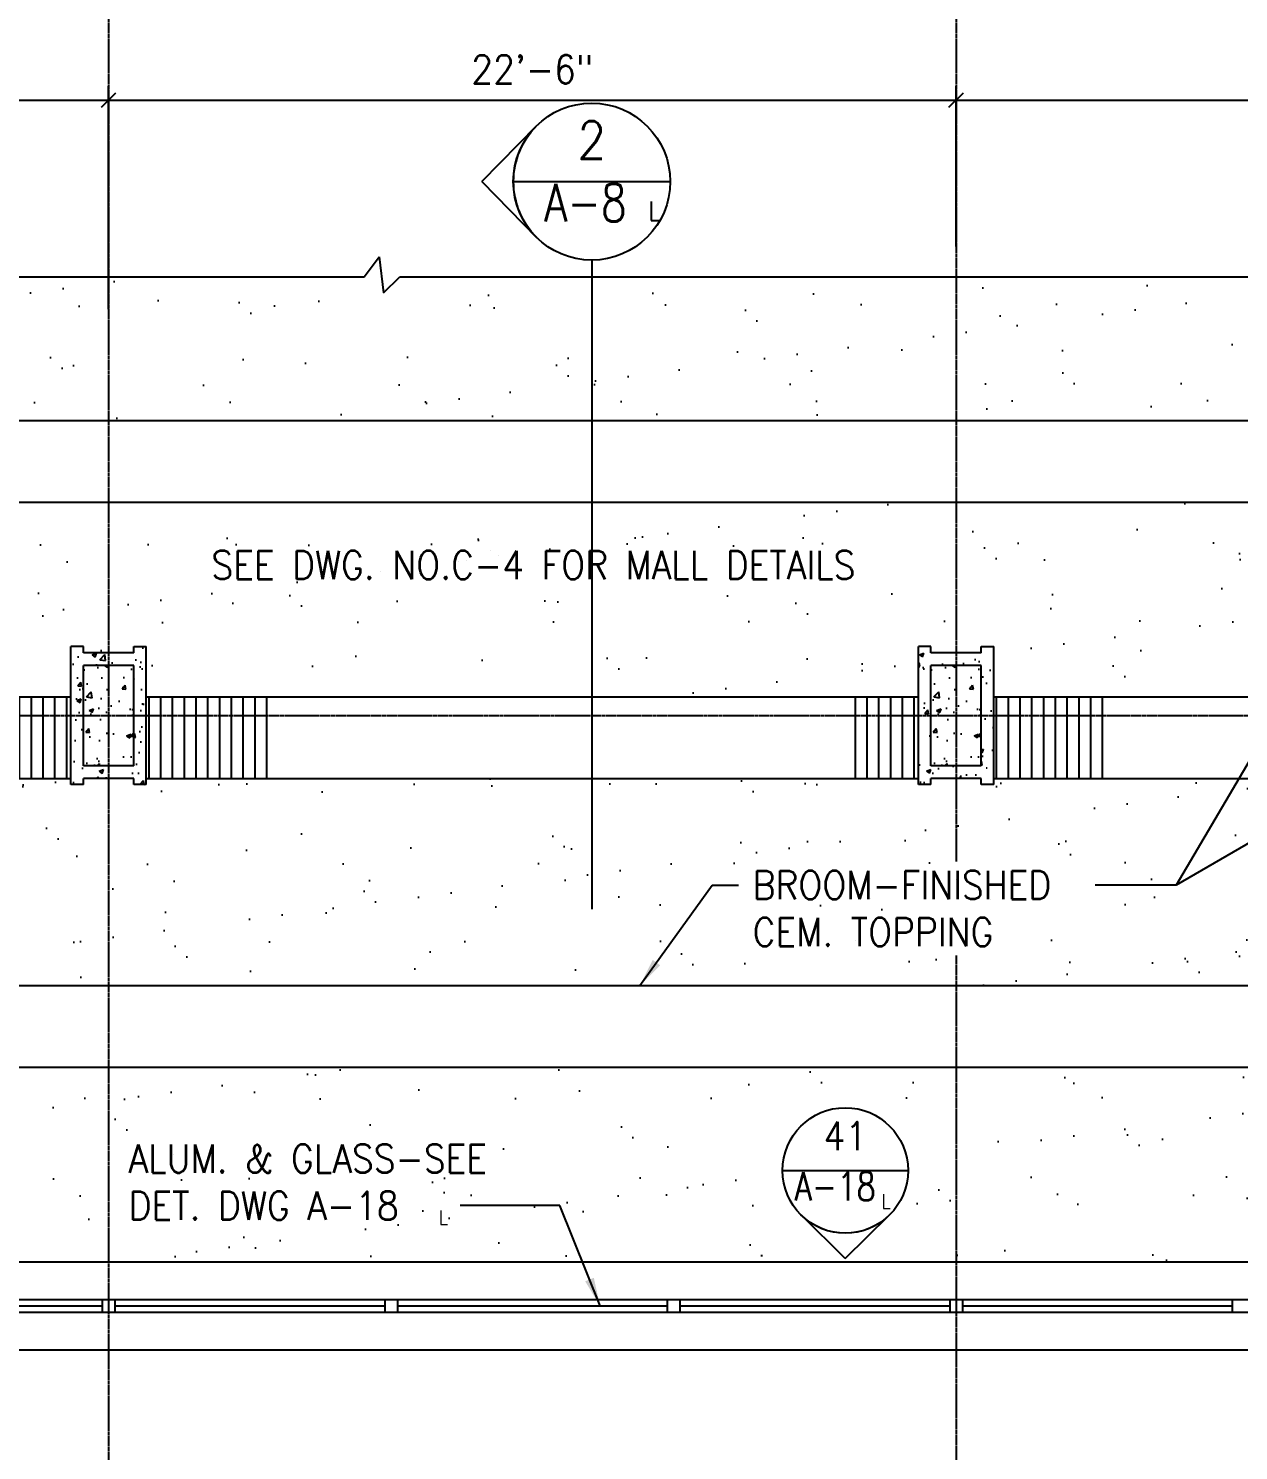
# Model space of a CAD drawing. Header units: inches. Extents: x 388 to 4053, y 352 to 2882.
# Drawn here: x 1991.6 to 2377.1, y 2171.1 to 2624.2 of the extents above; entities that cross this region are included whole.
import ezdxf
from ezdxf.enums import TextEntityAlignment as Align

# ---------------------------------------------------------------- set-up
doc = ezdxf.new("R2010")
doc.units = ezdxf.units.IN
doc.header["$LTSCALE"] = 0.5
doc.header["$MEASUREMENT"] = 0
doc.linetypes.add('CENTER', pattern=[3.25, 2.5, -0.25, 0.25, -0.25])
for name, color, linetype in [('A-ANNO-DIMS', 7, 'Continuous'), ('A-ANNO-TEXT', 7, 'Continuous'), ('A-COLS', 2, 'Continuous'), ('A-COLS-PATT', 8, 'Continuous'), ('A-ELEV-IDEN', 7, 'Continuous'), ('A-FLOR-LEVL', 2, 'Continuous'), ('A-FLOR-PATT', 8, 'Continuous'), ('A-GLAZ', 3, 'Continuous'), ('A-GRID', 8, 'CENTER'), ('A-SECT-IDEN', 7, 'Continuous'), ('A-SECT-SYMB', 7, 'Continuous'), ('A-WALL', 2, 'Continuous'), ('A-WALL-PATT', 8, 'Continuous')]:
    doc.layers.add(name, color=color, linetype=linetype)
doc.styles.add('ROMANS', font='romans.shx', dxfattribs={"width": 0.9})
doc.dimstyles.new('DIM96', dxfattribs={"dimscale": 96, "dimtxt": 0.09375, "dimasz": 0.046875, "dimexe": 0.046875, "dimexo": 0.046875, "dimgap": 0.046875, "dimtad": 1, "dimdec": 4, "dimzin": 3, "dimdsep": 46, "dimlunit": 4, "dimtxsty": 'ROMANS', "dimblk": 'OBLIQUE', "dimcen": 0.046875, "dimaunit": 1, "dimazin": 0, "dimtfac": 0.7, "dimtdec": 4, "dimtofl": 0, "dimtmove": 2, "dimatfit": 3, "dimldrblk": 'OBLIQUE', "dimfxl": 0, "dimfrac": 1, "dimtolj": 1, "dimtzin": 0, "dimarcsym": 0})
doc.dimstyles.new('LD96', dxfattribs={"dimscale": 96, "dimtxt": 0.09375, "dimasz": 0.09375, "dimexe": 0.046875, "dimexo": 0.046875, "dimgap": 0.046875, "dimtad": 0, "dimdec": 4, "dimzin": 3, "dimdsep": 46, "dimlunit": 4, "dimtxsty": 'ROMANS', "dimcen": 0.046875, "dimaunit": 1, "dimadec": 0, "dimazin": 0, "dimtfac": 0.7, "dimtdec": 4, "dimtofl": 0, "dimtmove": 2, "dimatfit": 3, "dimfxl": 0, "dimfrac": 1, "dimtolj": 1, "dimtzin": 0, "dimarcsym": 0})
pattern_1 = [(90, (8.7496, 0.503), (-3.75, 2e-16), [])]
pattern_2 = [(37.5, (10.54, -1.04), (-1.25987, 38.53648), [0, -30.4, 0, -34, 0, -32.5]), (7.5, (10.54, -1.04), (35.3955, 56.4429), [0, -16.4, 0, -27.4, 0, -10.5]), (327.5, (-14.06, -1.04), (62.28284, 0.11318), [0, -10, 0, -36, 0, -47]), (317.5, (-14.06, -1.04), (60.1225, 17.5535), [0, -5, 0, -23.6, 0, -27])]
pattern_3 = [(50, (11.203, -0.822), (14.345204, -1.255043), [1.5, -16.5]), (355, (11.203, -0.822), (-2.775027, 15.04384), [1.2, -13.2]), (100.4514, (12.398, -0.927), (11.57019, 13.78879), [1.274804, -14.02284]), (46.1842, (11.203, 3.178), (21.34482, -3.31038), [2.25, -24.75]), (96.6356, (12.981, 2.902), (18.69325, 19.48236), [1.9122, -21.03426]), (351.1842, (11.203, 3.178), (18.69324, 19.48237), [1.8, -19.8]), (21, (13.203, 2.178), (11.93814, -8.052378), [1.5, -16.5]), (326, (13.203, 2.178), (4.866307, 14.503), [1.2, -13.2]), (71.4514, (14.197, 1.507), (16.80445, 6.45061), [1.274804, -14.02284]), (37.5, (11.2027, -0.8225), (0.243197, 6.657877), [0, -13.04, 0, -13.4, 0, -13.25]), (7.5, (11.203, -0.8225), (5.26139, 7.888234), [0, -7.64, 0, -12.74, 0, -5.05]), (327.5, (6.7427, -0.8225), (10.676449, -0.4510974), [0, -5, 0, -15.6, 0, -20.7]), (317.5, (4.743, -0.822), (11.663723, 2.0021), [0, -6.5, 0, -10.36, 0, -14.7])]

# ---------------------------------------------------------------- blocks, each defined once
blk = doc.blocks.new('_Oblique')
at = {"color": 0, "lineweight": -2}
blk.add_line((-0.5, -0.5), (0.5, 0.5), dxfattribs=at)
blk = doc.blocks.new('*D2')
at = {"layer": 'A-ANNO-DIMS', "color": 0, "lineweight": -2}
for p, q in [((659.08, 2615.5), (659.08, 2657.96)), ((3645.08, 2530.14), (3645.08, 2657.96)), ((659.08, 2653.46), (3645.08, 2653.46))]:
    blk.add_line(p, q, dxfattribs=at)
at = {"layer": 'Defpoints', "color": 0}
for p in [(3645.08, 2653.46), (659.08, 2611), (3645.08, 2525.64)]:
    blk.add_point(p, dxfattribs=at)
at = {"layer": 'A-ANNO-DIMS', "color": 0, "lineweight": -2, "xscale": 4.5, "yscale": 4.5, "zscale": 4.5, "rotation": 180}
blk.add_blockref('_Oblique', (659.08, 2653.46), dxfattribs=at)
at = {"layer": 'A-ANNO-DIMS', "color": 0, "lineweight": -2, "xscale": 4.5, "yscale": 4.5, "zscale": 4.5}
blk.add_blockref('_Oblique', (3645.08, 2653.46), dxfattribs=at)
at = {"layer": 'A-ANNO-DIMS', "color": 0, "insert": (2152.08, 2663.31), "char_height": 9, "attachment_point": 5, "style": 'ROMANS'}
blk.add_mtext('\\A1;248\'-10"', dxfattribs=at)
blk = doc.blocks.new('*D7')
at = {"layer": 'A-ANNO-DIMS', "color": 0, "lineweight": -2}
for p, q in [((1747.08, 2543.74), (1747.08, 2605.8)), ((2017.08, 2534.7), (2017.08, 2605.8)), ((1747.08, 2601.3), (2017.08, 2601.3))]:
    blk.add_line(p, q, dxfattribs=at)
at = {"layer": 'Defpoints', "color": 0}
for p in [(2017.08, 2601.3), (1747.08, 2539.24), (2017.08, 2530.2)]:
    blk.add_point(p, dxfattribs=at)
at = {"layer": 'A-ANNO-DIMS', "color": 0, "lineweight": -2, "xscale": 4.5, "yscale": 4.5, "zscale": 4.5, "rotation": 180}
blk.add_blockref('_Oblique', (1747.08, 2601.3), dxfattribs=at)
at = {"layer": 'A-ANNO-DIMS', "color": 0, "lineweight": -2, "xscale": 4.5, "yscale": 4.5, "zscale": 4.5}
blk.add_blockref('_Oblique', (2017.08, 2601.3), dxfattribs=at)
at = {"layer": 'A-ANNO-DIMS', "color": 0, "insert": (1882.08, 2611.16), "char_height": 9, "attachment_point": 5, "style": 'ROMANS'}
blk.add_mtext('\\A1;22\'-6"', dxfattribs=at)
blk = doc.blocks.new('*D8')
at = {"layer": 'A-ANNO-DIMS', "color": 0, "lineweight": -2}
for p, q in [((2017.08, 2534.7), (2017.08, 2605.8)), ((2287.08, 2554.72), (2287.08, 2605.8)), ((2017.08, 2601.3), (2287.08, 2601.3))]:
    blk.add_line(p, q, dxfattribs=at)
at = {"layer": 'Defpoints', "color": 0}
for p in [(2287.08, 2601.3), (2287.08, 2550.22), (2017.08, 2530.2)]:
    blk.add_point(p, dxfattribs=at)
at = {"layer": 'A-ANNO-DIMS', "color": 0, "lineweight": -2, "xscale": 4.5, "yscale": 4.5, "zscale": 4.5, "rotation": 180}
blk.add_blockref('_Oblique', (2017.08, 2601.3), dxfattribs=at)
at = {"layer": 'A-ANNO-DIMS', "color": 0, "lineweight": -2, "xscale": 4.5, "yscale": 4.5, "zscale": 4.5}
blk.add_blockref('_Oblique', (2287.08, 2601.3), dxfattribs=at)
at = {"layer": 'A-ANNO-DIMS', "color": 0, "insert": (2152.08, 2611.16), "char_height": 9, "attachment_point": 5, "style": 'ROMANS'}
blk.add_mtext('\\A1;22\'-6"', dxfattribs=at)
blk = doc.blocks.new('*D9')
at = {"layer": 'A-ANNO-DIMS', "color": 0, "lineweight": -2}
for p, q in [((2287.08, 2554.72), (2287.08, 2605.8)), ((2557.08, 2549.72), (2557.08, 2605.8)), ((2287.08, 2601.3), (2557.08, 2601.3))]:
    blk.add_line(p, q, dxfattribs=at)
at = {"layer": 'Defpoints', "color": 0}
for p in [(2557.08, 2601.3), (2287.08, 2550.22), (2557.08, 2545.22)]:
    blk.add_point(p, dxfattribs=at)
at = {"layer": 'A-ANNO-DIMS', "color": 0, "lineweight": -2, "xscale": 4.5, "yscale": 4.5, "zscale": 4.5, "rotation": 180}
blk.add_blockref('_Oblique', (2287.08, 2601.3), dxfattribs=at)
at = {"layer": 'A-ANNO-DIMS', "color": 0, "lineweight": -2, "xscale": 4.5, "yscale": 4.5, "zscale": 4.5}
blk.add_blockref('_Oblique', (2557.08, 2601.3), dxfattribs=at)
at = {"layer": 'A-ANNO-DIMS', "color": 0, "insert": (2422.08, 2611.16), "char_height": 9, "attachment_point": 5, "style": 'ROMANS'}
blk.add_mtext('\\A1;22\'-6"', dxfattribs=at)
blk = doc.blocks.new('ELEVIDEN')
for q in [(-14, 14.29), (14, 14.29)]:
    blk.add_line((0, 28), q)
blk.add_arc((0, 0), 20, 45.5847, 134.4153)
blk = doc.blocks.new('IDEN4')
blk.add_line((-0.2083, 0), (0.2083, 0))
blk.add_circle((0, 0), 0.2083)
at = {"style": 'ROMANS'}
for tag, height, width, p in [('#', 0.0938, 0.9, (0, 0.1148)), ('##', 0.0938, 0.8, (-0.0336, -0.0524)), ('@', 0.0469, 0.9, (0.135, -0.1024))]:
    blk.add_attdef(tag, text='', height=height, dxfattribs=dict(at, width=width)).set_placement(p, align=Align.MIDDLE_CENTER)
blk = doc.blocks.new('SECT10')
for q in [(-17.5, 17.86), (-17.5, -17.86)]:
    blk.add_line((-34.99, 0), q)
blk.add_arc((0, 0), 25, 134.4153, 225.5847)
blk = doc.blocks.new('IDEN10')
blk.add_line((-0.2604, 0), (0.2604, 0))
blk.add_circle((0, 0), 0.2604)
at = {"style": 'ROMANS'}
for tag, height, width, p in [('#', 0.125, 0.9, (0, 0.1377)), ('##', 0.125, 0.8, (-0.0211, -0.0694)), ('@', 0.0625, 0.9, (0.2077, -0.0975))]:
    blk.add_attdef(tag, text='', height=height, dxfattribs=dict(at, width=width)).set_placement(p, align=Align.MIDDLE_CENTER)
blk = doc.blocks.new('2')
for p, q in [((8, 16), (-8, 16)), ((-8, -16), (-8, 16)), ((8, -16), (8, 16)), ((8, -16), (-8, -16))]:
    blk.add_line(p, q)

msp = doc.modelspace()

# ---------------------------------------------------------------- hatches: boundary and pattern name
at = {"layer": 'A-COLS-PATT'}
h = msp.add_hatch(dxfattribs=at)
h.set_pattern_fill('AR-CONC', color=256, scale=2, style=0)
h.set_pattern_definition([(50, (1050.299, 26.945), (14.345204, -1.255043), [1.5, -16.5]), (355, (1050.299, 26.945), (-2.77503, 15.04384), [1.2, -13.2]), (100.4514, (1051.495, 26.841), (11.57019, 13.78879), [1.2748, -14.02284]), (46.1842, (1050.3, 30.945), (21.34482, -3.31038), [2.25, -24.75]), (96.6356, (1052.078, 30.67), (18.69325, 19.48236), [1.9122, -21.03426]), (351.1842, (1050.3, 30.945), (18.69324, 19.48237), [1.8, -19.8]), (21, (1052.299, 29.945), (11.93814, -8.05238), [1.5, -16.5]), (326, (1052.299, 29.945), (4.86631, 14.503), [1.2, -13.2]), (71.4514, (1053.294, 29.274), (16.80445, 6.45061), [1.2748, -14.02284]), (37.5, (1050.299, 26.9454), (0.243197, 6.657877), [0, -13.04, 0, -13.4, 0, -13.25]), (7.5, (1050.299, 26.9454), (5.26139, 7.888234), [0, -7.64, 0, -12.74, 0, -5.05]), (327.5, (1045.839, 26.9454), (10.676449, -0.451097), [0, -5, 0, -15.6, 0, -20.7]), (317.5, (1043.839, 26.945), (11.663723, 2.0021), [0, -6.5, 0, -10.36, 0, -14.7])])
h.paths.add_polyline_path([(2025.08318, 2421.27553), (2009.08318, 2421.27553), (2009.08318, 2389.27553), (2025.08318, 2389.27553)])
h = msp.add_hatch(dxfattribs=at)
h.set_pattern_fill('AR-CONC', color=256, scale=2, style=0)
h.set_pattern_definition([(50, (1320.299, 26.945), (14.345204, -1.255043), [1.5, -16.5]), (355, (1320.299, 26.945), (-2.77503, 15.04384), [1.2, -13.2]), (100.4514, (1321.495, 26.841), (11.57019, 13.78879), [1.2748, -14.02284]), (46.1842, (1320.3, 30.945), (21.34482, -3.31038), [2.25, -24.75]), (96.6356, (1322.078, 30.67), (18.69325, 19.48236), [1.9122, -21.03426]), (351.1842, (1320.3, 30.945), (18.69324, 19.48237), [1.8, -19.8]), (21, (1322.299, 29.945), (11.93814, -8.05238), [1.5, -16.5]), (326, (1322.299, 29.945), (4.86631, 14.503), [1.2, -13.2]), (71.4514, (1323.294, 29.274), (16.80445, 6.45061), [1.2748, -14.02284]), (37.5, (1320.299, 26.9454), (0.243197, 6.657877), [0, -13.04, 0, -13.4, 0, -13.25]), (7.5, (1320.299, 26.9454), (5.26139, 7.888234), [0, -7.64, 0, -12.74, 0, -5.05]), (327.5, (1315.839, 26.9454), (10.676449, -0.451097), [0, -5, 0, -15.6, 0, -20.7]), (317.5, (1313.839, 26.945), (11.663723, 2.0021), [0, -6.5, 0, -10.36, 0, -14.7])])
h.paths.add_polyline_path([(2295.08318, 2421.27553), (2279.08318, 2421.27553), (2279.08318, 2389.27553), (2295.08318, 2389.27553)])
at = {"layer": 'A-FLOR-PATT'}
h = msp.add_hatch(dxfattribs=at)
h.set_pattern_fill('AR-SAND', color=256, scale=20, style=0)
h.set_pattern_definition([(37.5, (14.52, 1.14), (-1.25987, 38.53648), [0, -30.4, 0, -34, 0, -32.5]), (7.5, (14.52, 1.14), (35.3955, 56.4429), [0, -16.4, 0, -27.4, 0, -10.5]), (327.5, (-10.08, 1.14), (62.28284, 0.11318), [0, -10, 0, -36, 0, -47]), (317.5, (-10.08, 1.14), (60.1225, 17.5535), [0, -5, 0, -23.6, 0, -27])])
h.paths.add_polyline_path([(2171.01307, 2545.01088), (2109.86807, 2545.01088), (2104.64209, 2539.92909), (2103.24337, 2551.43029), (2098.55368, 2545.01088), (1868.49222, 2545.01088), (1863.70536, 2539.05197), (1863.56031, 2549.19273), (1857.17782, 2545.01088), (1759.08318, 2545.01088), (1759.08318, 2499.27553), (2171.01307, 2499.27553)])
h.paths.add_polyline_path([(2498.51812, 2545.01088), (2401.47022, 2545.01088), (2400.72649, 2548.72736), (2394.73769, 2539.92909), (2393.33898, 2551.43029), (2388.64928, 2545.01088), (2171.01307, 2545.01088), (2171.01307, 2499.27553), (2498.51812, 2499.27553)])
h.paths.add_polyline_path([(2545.08318, 2545.01088), (2498.51812, 2545.01088), (2498.51812, 2499.27553), (2545.08318, 2499.27553)])
h = msp.add_hatch(dxfattribs=at)
h.set_pattern_fill('AR-SAND', color=256, scale=20, style=0)
h.set_pattern_definition([(37.5, (8.75, 0.503), (-1.25987, 38.53648), [0, -30.4, 0, -34, 0, -32.5]), (7.5, (8.75, 0.503), (35.3955, 56.4429), [0, -16.4, 0, -27.4, 0, -10.5]), (327.5, (-15.85, 0.503), (62.28284, 0.11318), [0, -10, 0, -36, 0, -47]), (317.5, (-15.85, 0.503), (60.1225, 17.5535), [0, -5, 0, -23.6, 0, -27])])
h.paths.add_polyline_path([(2005.08318, 2411.27553), (2005.08318, 2427.27553), (2009.08318, 2427.27553), (2009.08318, 2425.27553), (2017.08318, 2425.27553), (2017.08318, 2473.27553), (1759.08318, 2473.27553), (1759.08318, 2425.27553), (1767.08318, 2433.27553), (1759.08318, 2414.27553), (1759.08318, 2411.27553)])
h.paths.add_polyline_path([(2171.01307, 2411.27553), (2171.01307, 2473.27553), (2017.08318, 2473.27553), (2017.08318, 2425.27553), (2025.08318, 2425.27553), (2025.08318, 2427.27553), (2029.08318, 2427.27553), (2029.08318, 2411.27553)])
h.paths.add_polyline_path([(2275.08318, 2411.27553), (2275.08318, 2427.27553), (2279.08318, 2427.27553), (2279.08318, 2425.27553), (2287.08318, 2425.27553), (2287.08318, 2473.27553), (2171.01307, 2473.27553), (2171.01307, 2411.27553)])
h.paths.add_polyline_path([(2498.51812, 2411.27553), (2498.51812, 2473.27553), (2287.08318, 2473.27553), (2287.08318, 2425.27553), (2295.08318, 2425.27553), (2295.08318, 2427.27553), (2299.08318, 2427.27553), (2299.08318, 2411.27553)])
h.paths.add_polyline_path([(2537.08318, 2433.27553), (2545.08318, 2425.27553), (2545.08318, 2473.27553), (2498.51812, 2473.27553), (2498.51812, 2411.27553), (2545.08318, 2411.27553), (2545.08318, 2414.27553)])
h.paths.add_polyline_path([(2039.90008, 2446.47384), (2287.78579, 2446.47384), (2287.78579, 2459.97384), (2039.90008, 2459.97384)], flags=9)
h = msp.add_hatch(dxfattribs=at)
h.set_pattern_fill('LINE', color=256, scale=30, angle=90, style=0)
h.set_pattern_definition(pattern_1)
h.paths.add_polyline_path([(2005.08318, 2411.27553), (1961.48239, 2411.27553), (1963.37526, 2405.27553), (2005.08318, 2405.27553)])
h.paths.add_polyline_path([(2005.08318, 2405.27553), (1963.37526, 2405.27553), (1969.68483, 2385.27553), (2005.08318, 2385.27553)])
h = msp.add_hatch(dxfattribs=at)
h.set_pattern_fill('LINE', color=256, scale=30, angle=90, style=0)
h.set_pattern_definition(pattern_1)
h.paths.add_polyline_path([(2069.59201, 2411.27553), (2029.08318, 2411.27553), (2029.08318, 2405.27553), (2069.59201, 2405.27553)])
h.paths.add_polyline_path([(2069.59201, 2405.27553), (2029.08318, 2405.27553), (2029.08318, 2385.27553), (2069.59201, 2385.27553)])
h = msp.add_hatch(dxfattribs=at)
h.set_pattern_fill('LINE', color=256, scale=30, angle=90, style=0)
h.set_pattern_definition(pattern_1)
h.paths.add_polyline_path([(2275.08318, 2405.27553), (2252.4287, 2405.27553), (2251.8397, 2385.27553), (2275.08318, 2385.27553)])
h.paths.add_polyline_path([(2275.08318, 2411.27553), (2252.6054, 2411.27553), (2252.4287, 2405.27553), (2275.08318, 2405.27553)])
h = msp.add_hatch(dxfattribs=at)
h.set_pattern_fill('LINE', color=256, scale=30, angle=90, style=0)
h.set_pattern_definition(pattern_1)
h.paths.add_polyline_path([(2335.54137, 2411.27553), (2299.08318, 2411.27553), (2299.08318, 2405.27553), (2335.69282, 2405.27553)])
h.paths.add_polyline_path([(2335.69282, 2405.27553), (2299.08318, 2405.27553), (2299.08318, 2385.27553), (2336.19768, 2385.27553)])
h = msp.add_hatch(dxfattribs=at)
h.set_pattern_fill('AR-SAND', color=256, scale=20, style=0)
h.set_pattern_definition(pattern_2)
h.paths.add_polyline_path([(2299.08318, 2385.27553), (2299.08318, 2383.27553), (2295.08318, 2383.27553), (2295.08318, 2385.27553), (2279.08318, 2385.27553), (2279.08318, 2383.27553), (2275.08318, 2383.27553), (2275.08318, 2385.27553), (2029.08318, 2385.27553), (2029.08318, 2383.27553), (2025.08318, 2383.27553), (2025.08318, 2385.27553), (2017.08318, 2385.27553), (2017.08318, 2319.27553), (2545.08318, 2319.27553), (2545.08318, 2383.27553), (2545.08318, 2385.27553)])
h.paths.add_polyline_path([(2017.08318, 2385.27553), (2009.08318, 2385.27553), (2009.08318, 2383.27553), (2005.08318, 2383.27553), (2005.08318, 2385.27553), (1759.08318, 2385.27553), (1759.08318, 2383.27553), (1759.08318, 2319.27553), (2017.08318, 2319.27553)])
h.paths.add_polyline_path([(2220.0062, 2358.05213), (2327.49192, 2358.05213), (2327.49192, 2329.55213), (2220.0062, 2329.55213)], flags=24)
h.paths.add_polyline_path([(1761.50195, 2373.99322), (1797.63052, 2373.99322), (1797.63052, 2358.77894), (1761.50195, 2358.77894)], flags=24)
h.paths.add_polyline_path([(1907.91591, 2359.98783), (1987.24448, 2359.98783), (1987.24448, 2331.48783), (1907.91591, 2331.48783)], flags=24)
h = msp.add_hatch(dxfattribs=at)
h.set_pattern_fill('AR-SAND', color=256, scale=20, style=0)
h.set_pattern_definition(pattern_2)
h.paths.add_polyline_path([(1866.58318, 2231.27553), (2017.08318, 2231.27553), (2017.08318, 2293.27553), (1759.08318, 2293.27553), (1759.08318, 2194.27553), (1759.08318, 2170.27553), (1759.08318, 2141.27553), (1786.33318, 2141.27553), (1786.33318, 2159.27553, -0.287007575), (1815.10817, 2141.27553), (1821.55819, 2141.27553, -0.287007575), (1850.33318, 2159.27553), (1850.33318, 2141.27553), (1866.58318, 2141.27553)])
h.paths.add_polyline_path([(1823.94978, 2155.42405), (1807.94978, 2155.42405, -1), (1807.94978, 2175.42405), (1823.94978, 2175.42405, -1)], flags=16)
h.paths.add_polyline_path([(2017.08318, 2293.27553), (2017.08318, 2231.27553), (2287.08318, 2231.27553), (2287.08318, 2293.27553)])
h.paths.add_polyline_path([(2271.78924, 2260.3664, -0.201565858), (2265.78632, 2246.08069), (2251.78924, 2232.3664), (2237.79215, 2246.08069, -0.201565858), (2231.78924, 2260.3664, -1)], flags=16)
h.paths.add_polyline_path([(2287.08318, 2293.27553), (2287.08318, 2231.27553), (2437.58318, 2231.27553), (2437.58318, 2141.27553), (2453.83318, 2141.27553), (2453.83318, 2159.27553, -0.287007575), (2482.60817, 2141.27553), (2489.05819, 2141.27553, -0.287007575), (2517.83318, 2159.27553), (2517.83318, 2141.27553), (2545.08318, 2141.27553), (2545.08318, 2293.27553)])
h.paths.add_polyline_path([(2475.70332, 2175.42405), (2491.70332, 2175.42405, -1), (2491.70332, 2155.42405), (2475.70332, 2155.42405, -1)], flags=16)
h.paths.add_polyline_path([(1803.09263, 2158.67327), (1828.80692, 2158.67327), (1828.80692, 2172.17327), (1803.09263, 2172.17327)], flags=8)
h.paths.add_polyline_path([(1921.0576, 2246.86756), (1921.0576, 2290.71042), (1936.27189, 2290.71042), (1936.27189, 2246.86756)], flags=24)
h.paths.add_polyline_path([(1763.00136, 2283.28473), (1799.12993, 2283.28473), (1799.12993, 2268.07044), (1763.00136, 2268.07044)], flags=24)
h.paths.add_polyline_path([(1844.26605, 2185.63207), (1848.83033, 2185.63207), (1848.83033, 2192.38207), (1844.26605, 2192.38207)], flags=24)
h.paths.add_polyline_path([(1775.97228, 2244.87437), (1851.44371, 2244.87437), (1851.44371, 2186.37437), (1775.97228, 2186.37437)], flags=24)
h.paths.add_polyline_path([(2121.92162, 2242.01438), (2126.4859, 2242.01438), (2126.4859, 2248.76438), (2121.92162, 2248.76438)], flags=24)
h.paths.add_polyline_path([(2021.17965, 2270.91219), (2155.27965, 2270.91219), (2155.27965, 2242.41219), (2021.17965, 2242.41219)], flags=24)
h.paths.add_polyline_path([(2472.19618, 2158.67327), (2495.21046, 2158.67327), (2495.21046, 2172.17327), (2472.19618, 2172.17327)], flags=8)
h.paths.add_polyline_path([(2507.36352, 2293.10073), (2543.49209, 2293.10073), (2543.49209, 2277.88645), (2507.36352, 2277.88645)], flags=24)
h.paths.add_polyline_path([(2513.51944, 2170.28313), (2513.51944, 2216.44028), (2527.01944, 2216.44028), (2527.01944, 2170.28313)], flags=24)
at = {"layer": 'A-WALL-PATT'}
h = msp.add_hatch(dxfattribs=at)
h.set_pattern_fill('AR-CONC', color=256, scale=2, style=0)
h.set_pattern_definition(pattern_3)
h.paths.add_polyline_path([(2025.08318, 2425.27553), (2009.08318, 2425.27553), (2009.08318, 2427.27553), (2005.08318, 2427.27553), (2005.08318, 2383.27553), (2009.08318, 2383.27553), (2009.08318, 2385.27553), (2025.08318, 2385.27553), (2025.08318, 2383.27553), (2029.08318, 2383.27553), (2029.08318, 2427.27553), (2025.08318, 2427.27553)])
h.paths.add_polyline_path([(2025.08318, 2421.27553), (2025.08318, 2389.27553), (2009.08318, 2389.27553), (2009.08318, 2421.27553)], flags=16)
h = msp.add_hatch(dxfattribs=at)
h.set_pattern_fill('AR-CONC', color=256, scale=2, style=0)
h.set_pattern_definition(pattern_3)
h.paths.add_polyline_path([(2295.08318, 2425.27553), (2279.08318, 2425.27553), (2279.08318, 2427.27553), (2275.08318, 2427.27553), (2275.08318, 2383.27553), (2279.08318, 2383.27553), (2279.08318, 2385.27553), (2295.08318, 2385.27553), (2295.08318, 2383.27553), (2299.08318, 2383.27553), (2299.08318, 2427.27553), (2295.08318, 2427.27553)])
h.paths.add_polyline_path([(2295.08318, 2421.27553), (2295.08318, 2389.27553), (2279.08318, 2389.27553), (2279.08318, 2421.27553)], flags=16)

# ---------------------------------------------------------------- linework, layer by layer
at = {"layer": 'A-FLOR-LEVL'}
for p, q in [((1735.08318, 2499.27553), (2569.08318, 2499.27553)), ((1759.08318, 2473.27553), (2545.08318, 2473.27553)), ((1759.08318, 2411.27553), (2005.08318, 2411.27553)), ((2029.08318, 2411.27553), (2275.08318, 2411.27553)), ((2299.08318, 2411.27553), (2545.08318, 2411.27553)), ((1759.08318, 2385.27553), (2005.08318, 2385.27553)), ((2029.08318, 2385.27553), (2275.08318, 2385.27553)), ((2299.08318, 2385.27553), (2545.08318, 2385.27553)), ((1759.08318, 2319.27553), (2545.08318, 2319.27553)), ((1759.08318, 2293.27553), (2545.08318, 2293.27553)), ((1866.58318, 2231.27553), (2437.58318, 2231.27553)), ((1894.58318, 2203.27553), (2409.58318, 2203.27553))]:
    msp.add_line(p, q, dxfattribs=at)
at = {"layer": 'A-GLAZ'}
for p, q in [((1878.58318, 2219.27553), (2425.58318, 2219.27553)), ((1929.08318, 2217.27553), (2015.08318, 2217.27553)), ((2015.08318, 2219.27553), (2015.08318, 2215.27553)), ((2019.08318, 2219.27553), (2019.08318, 2215.27553)), ((2019.08318, 2217.27553), (2105.08318, 2217.27553)), ((2105.08318, 2219.27553), (2105.08318, 2215.27553)), ((2109.08318, 2219.27553), (2109.08318, 2215.27553)), ((2109.08318, 2217.27553), (2195.08318, 2217.27553)), ((2195.08318, 2219.27553), (2195.08318, 2215.27553)), ((2199.08318, 2219.27553), (2199.08318, 2215.27553)), ((2199.08318, 2217.27553), (2285.08318, 2217.27553)), ((2285.08318, 2219.27553), (2285.08318, 2215.27553)), ((2289.08318, 2219.27553), (2289.08318, 2215.27553)), ((2289.08318, 2217.27553), (2375.08318, 2217.27553)), ((2375.08318, 2219.27553), (2375.08318, 2215.27553)), ((1878.58318, 2215.27553), (2425.58318, 2215.27553))]:
    msp.add_line(p, q, dxfattribs=at)
at = {"layer": 'A-GRID'}
for p, q in [((2017.08318, 2833.64311), (2017.08318, 1189.96909)), ((2287.08318, 2833.64311), (2287.08318, 2358.80213)), ((510.08318, 2405.27553), (4004.54291, 2405.27553)), ((2287.08318, 2328.80213), (2287.08318, 1267.35426))]:
    msp.add_line(p, q, dxfattribs=at)
at = {"layer": 'A-SECT-IDEN'}
msp.add_line((2171.01307, 2550.37774), (2171.01307, 2343.64937), dxfattribs=at)
at = {"layer": 'A-SECT-SYMB'}
for p, q in [((2098.55368, 2545.01088), (2103.24337, 2551.43029)), ((2103.24337, 2551.43029), (2104.64209, 2539.92909)), ((1868.49222, 2545.01088), (2098.55368, 2545.01088)), ((2104.64209, 2539.92909), (2109.86807, 2545.01088)), ((2109.86807, 2545.01088), (2388.64928, 2545.01088))]:
    msp.add_line(p, q, dxfattribs=at)
at = {"layer": 'A-WALL'}
for p, q in [((2005.08318, 2383.27553), (2005.08318, 2427.27553)), ((2009.08318, 2427.27553), (2005.08318, 2427.27553)), ((2009.08318, 2425.27553), (2009.08318, 2427.27553)), ((2025.08318, 2425.27553), (2009.08318, 2425.27553)), ((2025.08318, 2427.27553), (2029.08318, 2427.27553)), ((2025.08318, 2425.27553), (2025.08318, 2427.27553)), ((2029.08318, 2383.27553), (2029.08318, 2427.27553)), ((2275.08318, 2383.27553), (2275.08318, 2427.27553)), ((2279.08318, 2427.27553), (2275.08318, 2427.27553)), ((2279.08318, 2425.27553), (2279.08318, 2427.27553)), ((2295.08318, 2425.27553), (2279.08318, 2425.27553)), ((2295.08318, 2427.27553), (2299.08318, 2427.27553)), ((2295.08318, 2425.27553), (2295.08318, 2427.27553)), ((2299.08318, 2383.27553), (2299.08318, 2427.27553)), ((2025.08318, 2421.27553), (2009.08318, 2421.27553)), ((2009.08318, 2389.27553), (2009.08318, 2421.27553)), ((2025.08318, 2389.27553), (2025.08318, 2421.27553)), ((2295.08318, 2421.27553), (2279.08318, 2421.27553)), ((2279.08318, 2389.27553), (2279.08318, 2421.27553)), ((2295.08318, 2389.27553), (2295.08318, 2421.27553)), ((2025.08318, 2389.27553), (2009.08318, 2389.27553)), ((2295.08318, 2389.27553), (2279.08318, 2389.27553)), ((2009.08318, 2383.27553), (2005.08318, 2383.27553)), ((2009.08318, 2383.27553), (2009.08318, 2385.27553)), ((2025.08318, 2385.27553), (2009.08318, 2385.27553)), ((2025.08318, 2383.27553), (2025.08318, 2385.27553)), ((2029.08318, 2383.27553), (2025.08318, 2383.27553)), ((2279.08318, 2383.27553), (2275.08318, 2383.27553)), ((2279.08318, 2383.27553), (2279.08318, 2385.27553)), ((2295.08318, 2385.27553), (2279.08318, 2385.27553)), ((2295.08318, 2383.27553), (2295.08318, 2385.27553)), ((2299.08318, 2383.27553), (2295.08318, 2383.27553))]:
    msp.add_line(p, q, dxfattribs=at)

# ---------------------------------------------------------------- block references
at = {"layer": 'A-COLS'}
for p in [(2017.08318, 2405.27553), (2287.08318, 2405.27553)]:
    msp.add_blockref('2', p, dxfattribs=at)
at = {"layer": 'A-ELEV-IDEN', "xscale": 96, "yscale": 96, "zscale": 96}
msp.add_blockref('IDEN4', (2251.78924, 2260.3664), dxfattribs=at).add_auto_attribs({'#': '41', '##': 'A-18', '@': 'L'})
at = {"layer": 'A-ELEV-IDEN', "xscale": -1, "rotation": 180}
msp.add_blockref('ELEVIDEN', (2251.78924, 2260.3664), dxfattribs=at)
at = {"layer": 'A-SECT-IDEN', "xscale": 96, "yscale": 96, "zscale": 96}
msp.add_blockref('IDEN10', (2171.01307, 2575.37774), dxfattribs=at).add_auto_attribs({'#': '2', '##': 'A-8', '@': 'L'})
at = {"layer": 'A-SECT-IDEN'}
msp.add_blockref('SECT10', (2171.01307, 2575.37774), dxfattribs=at)

# ---------------------------------------------------------------- texts
at = {"layer": 'A-ANNO-TEXT', "style": 'ROMANS', "width": 0.9}
for s, height, p in [('SEE DWG. NO.C-4 FOR MALL DETAILS', 9, (2049.83747, 2448.72384)), ('L', 4.5, (2122.27519, 2243.13938))]:
    msp.add_text(s, height=height, dxfattribs=at).set_placement(p)
at = {"layer": 'A-ANNO-TEXT', "char_height": 9, "style": 'ROMANS'}
for s, insert, attachment_point in [('\\A1;BROOM-FINISHED\\PCEM. TOPPING', (2222.2562, 2355.80213), 1), ('ALUM. & GLASS-SEE\\PDET. DWG A-18', (2023.42965, 2244.66219), 7)]:
    msp.add_mtext(s, dxfattribs=dict(at, insert=insert, attachment_point=attachment_point))

# ---------------------------------------------------------------- dimensions: what is measured, and where the dimension line sits
at = {"layer": 'A-ANNO-DIMS'}
for base, p1, p2, picture, middle in [((3645.08318, 2653.45608), (659.08318, 2611.00291), (3645.08318, 2525.64462), '*D2', (2152.08318, 2663.31323)), ((2017.08318, 2601.30165), (1747.08318, 2539.23635), (2017.08318, 2530.19899), '*D7', (1882.08318, 2611.15879)), ((2287.08318, 2601.30165), (2017.08318, 2530.19899), (2287.08318, 2550.22344), '*D8', (2152.08318, 2611.15879)), ((2557.08318, 2601.30165), (2287.08318, 2550.22344), (2557.08318, 2545.21996), '*D9', (2422.08318, 2611.15879))]:
    dim = msp.add_linear_dim(base=base, p1=p1, p2=p2, dimstyle='DIM96', dxfattribs=at)
    dim.commit()
    dim.dimension.update_dxf_attribs({"geometry": picture, "text_midpoint": middle})

# ---------------------------------------------------------------- leaders
at = {"layer": 'A-ANNO-TEXT'}
for points in [[(2403.90505, 2430.58011), (2357.19355, 2351.30213), (2331.39764, 2351.30213)], [(2416.06407, 2385.27553), (2357.19355, 2351.30213)]]:
    msp.add_leader(points, dimstyle='LD96', override={"dimgap": 0.046875, "dimtad": 0}, dxfattribs=at)
at = {"layer": 'A-ANNO-TEXT', "annotation_type": 0, "has_hookline": 1}
for points, hookline_direction, text_width in [([(2186.3828, 2319.27553), (2209.38996, 2351.30213), (2217.7562, 2351.30213)], 0, 102.98571), ([(2173.66283, 2217.27553), (2160.81429, 2249.16219), (2129.14718, 2249.16219)], 1, 129.6)]:
    msp.add_leader(points, dimstyle='LD96', override={"dimgap": 0.046875, "dimtad": 0}, dxfattribs=dict(at, hookline_direction=hookline_direction, text_width=text_width))

doc.saveas('drawing.dxf')
